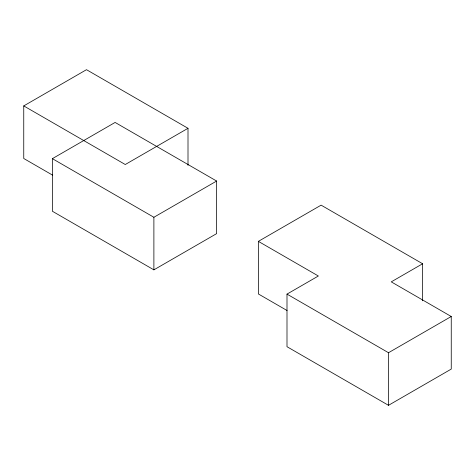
<?xml version="1.0" encoding="UTF-8"?>
<svg xmlns="http://www.w3.org/2000/svg" width="475" height="475" viewBox="0 0 475 475"><rect width="100%" height="100%" fill="white"/><g stroke="black" fill="none" stroke-linecap="round" stroke-linejoin="round"><path stroke-width="0.71" d="M52.666 175.192L23.75 158.496L23.75 105.913L86.492 69.688L188.005 128.298L188.005 165.33M52.375 158.656L115.11 122.437L216.63 181.046L216.63 233.635L153.888 269.853L52.375 211.244L52.375 158.656L153.888 217.271L216.63 181.046M188.005 128.298L125.263 164.522L23.75 105.913M287.09 310.537L258.37 293.954L258.37 241.365L321.112 205.147L422.625 263.756L422.625 300.788M422.625 263.756L391.258 281.865L451.25 316.504L451.25 369.087L388.508 405.312L286.995 346.702L286.995 294.114L318.363 276.005L258.37 241.365M286.995 294.114L388.508 352.723L451.25 316.504M388.508 352.723L388.508 405.312M153.888 217.271L153.888 269.853"/></g></svg>
